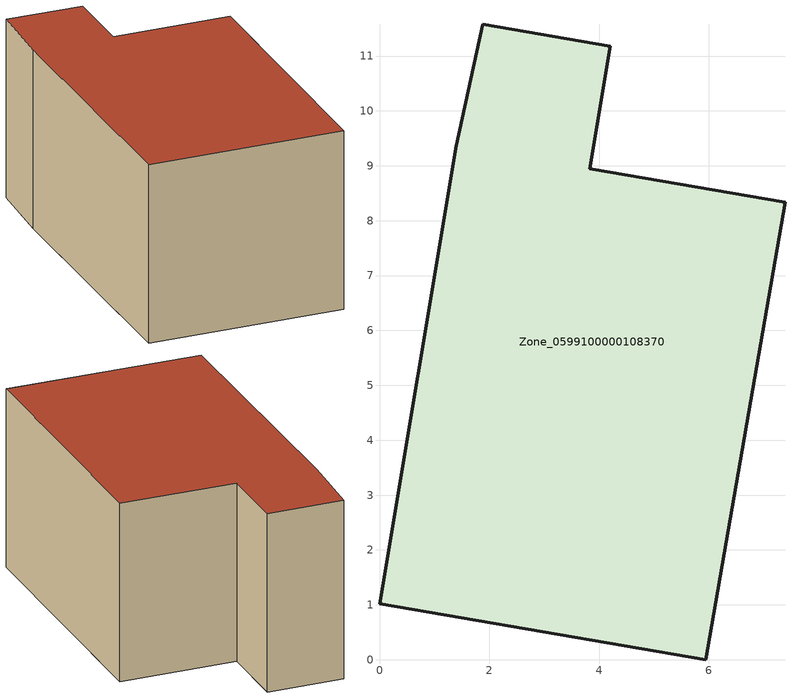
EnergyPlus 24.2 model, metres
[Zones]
Zone_0599100000108370
 floor ground (C_G): 5.95,0 0,1.02 1.4,9.37 1.88,11.58 4.21,11.18 3.83,8.95 7.39,8.34 z0
 wall outside (C_F): 3.83,8.95 4.21,11.18 1.88,11.58 1.4,9.37 0,1.02 5.95,0 7.39,8.34 3.83,8.95 z0:5.6
 roof outside (C_R): 5.95,0 7.39,8.34 3.83,8.95 4.21,11.18 1.88,11.58 1.4,9.37 0,1.02 z5.6
[BUILDING]
Pand.0599100000108370: North Axis=0; Terrain=City; Loads Convergence Tolerance Value=0.04; Temperature Convergence Tolerance Value=0.4; Solar Distribution=FullExterior; Maximum Number of Warmup Days=25; Minimum Number of Warmup Days=1
[Site:Location]
Rotterdam.The.Hague.AP_ZH_NLD Design_Conditions: Latitude=51.96; Longitude=4.45; Time Zone=1; Elevation=-4.5
[SITE:GROUNDTEMPERATURE:BUILDINGSURFACE]
18, 18, 18, 18, 18, 18, 18, 18, 18, 18, 18, 18
[MATERIAL] Thermal Absorptance=0.9; Solar Absorptance=0.7; Visible Absorptance=0.7
Name | Roughness | Thickness | Conductivity | Density | Specific Heat
G.TI.1946-1964 | MediumSmooth | 0.15 | 1 | 540 | 1210
F.TI.1946-1964 | Rough | 0.3 | 0.857143 | 1920 | 840
R.TI.1946-1964 | MediumRough | 0.2 | 0.277778 | 1500 | 1000
[CONSTRUCTION]
C_G: G.TI.1946-1964
C_F: F.TI.1946-1964
C_R: R.TI.1946-1964
[ZONE]
Zone_0599100000108370: Type=1; Multiplier=1; Ceiling Height=Autocalculate; Volume=Autocalculate; Floor Area=autocalculate; Part of Total Floor Area=Yes
[ZONEINFILTRATION:DESIGNFLOWRATE]
Infil_Zone_0599100000108370: Zone or ZoneList or Space or SpaceList=Zone_0599100000108370; Schedule=AlwaysOn; Design Flow Rate Calculation Method=Flow/Area; Flow Rate per Floor Area=0.003; Constant Term Coefficient=1; Temperature Term Coefficient=0; Velocity Term Coefficient=0; Velocity Squared Term Coefficient=0
[HVACTEMPLATE:ZONE:IDEALLOADSAIRSYSTEM]
Zone_0599100000108370: Maximum Heating Supply Air Temperature=50; Minimum Cooling Supply Air Temperature=13; Maximum Heating Supply Air Humidity Ratio=0.0156; Minimum Cooling Supply Air Humidity Ratio=0.0077; Heating Limit=NoLimit; Cooling Limit=NoLimit; Dehumidification Control Type=ConstantSensibleHeatRatio; Cooling Sensible Heat Ratio=0.7; Dehumidification Setpoint=60; Humidification Control Type=None; Humidification Setpoint=30; Outdoor Air Method=None; Outdoor Air Flow Rate per Person=0.00944; Outdoor Air Flow Rate per Zone Floor Area=0; Outdoor Air Flow Rate per Zone=0; Demand Controlled Ventilation Type=None; Outdoor Air Economizer Type=NoEconomizer; Heat Recovery Type=None; Sensible Heat Recovery Effectiveness=0.7; Latent Heat Recovery Effectiveness=0.65
[ZONECONTROL:THERMOSTAT]
ThermostatControl_Zone_0599100000108370: Zone or ZoneList=Zone_0599100000108370; Control Type Schedule=DualSetpointControlType; Control 1=Thermostat_Zone_0599100000108370; Temperature Difference Between Cutout And Setpoint=0
[THERMOSTATSETPOINT:DUALSETPOINT]
Thermostat_Zone_0599100000108370: Heating Setpoint Temperature Schedule=HeatingSetpoint_Zone_0599100000108370; Cooling Setpoint Temperature Schedule=CoolingSetpoint_Zone_0599100000108370
[SCHEDULE:COMPACT]
HeatingSetpoint_Zone_0599100000108370: Through: 12/31, For: AllDays, Until: 24:00, 21
CoolingSetpoint_Zone_0599100000108370: Through: 12/31, For: AllDays, Until: 24:00, 24
DualSetpointControlType: Through: 12/31, For: AllDays, Until: 24:00, 4
AlwaysOn: Through: 12/31, For: AllDays, Until: 24:00, 1
